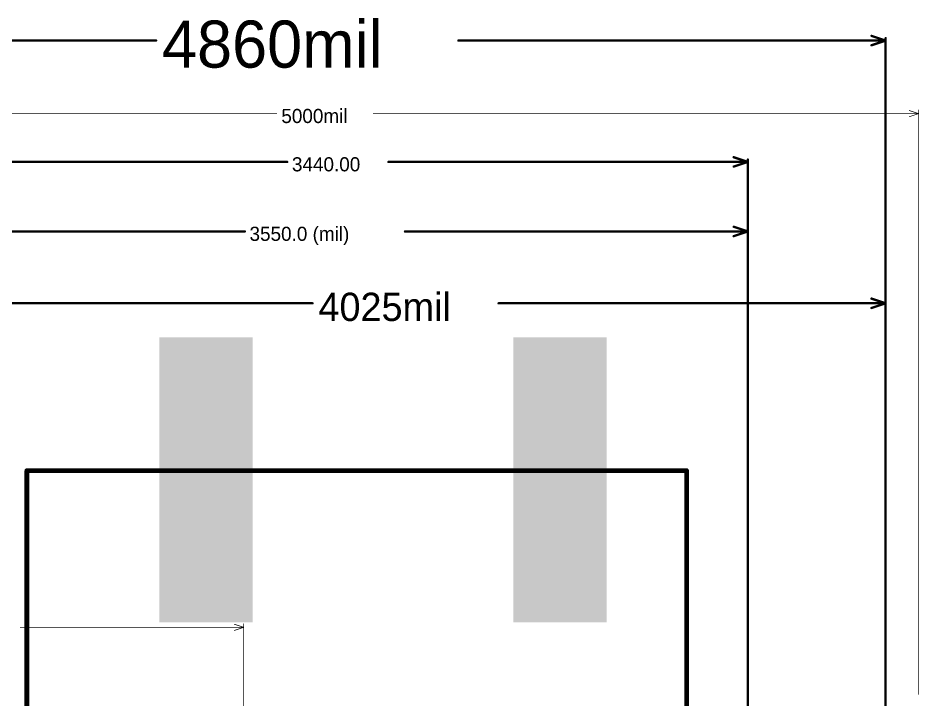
# Model space of a CAD drawing. Header units: millimetres. Extents: x 5.97 to 14.78, y 3.86 to 11.35.
# Drawn here: x 9.043 to 12.867, y 8.457 to 11.351 of the extents above; entities that cross this region are included whole.
import ezdxf

# ---------------------------------------------------------------- set-up
doc = ezdxf.new("R2010")
doc.units = ezdxf.units.MM
doc.header["$MEASUREMENT"] = 0
doc.layers.add('Mechanical2', color=216, linetype='Continuous')
doc.layers.add('Mechanical4', color=56, linetype='Continuous')

msp = doc.modelspace()

# ---------------------------------------------------------------- linework, layer by layer
at = {"layer": 'Mechanical2', "const_width": 0.01}
for points in [[(7.865, 11.255), (9.6285, 11.255)], [(10.9115, 11.255), (12.725, 11.255)], [(12.665, 11.275), (12.725, 11.255)], [(12.665, 11.235), (12.725, 11.255)], [(12.725, 8.18), (12.725, 11.265)], [(8.7, 10.14), (10.2926, 10.14)], [(11.0824, 10.14), (12.725, 10.14)], [(12.665, 10.16), (12.725, 10.14)], [(12.665, 10.12), (12.725, 10.14)], [(12.725, 8.18), (12.725, 10.15)]]:
    msp.add_lwpolyline(points, dxfattribs=at)
at = {"layer": 'Mechanical2', "const_width": 0.005}
for points in [[(9.626, 11.255, 1), (9.631, 11.255, 1)], [(10.909, 11.255, 1), (10.914, 11.255, 1)], [(12.6625, 11.275, 1), (12.6675, 11.275, 1)], [(12.7225, 11.265, 1), (12.7275, 11.265, 1)], [(12.7225, 11.255, 1), (12.7275, 11.255, 1)], [(12.7225, 11.255, 1), (12.7275, 11.255, 1)], [(12.7225, 11.255, 1), (12.7275, 11.255, 1)], [(12.6625, 11.235, 1), (12.6675, 11.235, 1)], [(10.2901, 10.14, 1), (10.2951, 10.14, 1)], [(11.0799, 10.14, 1), (11.0849, 10.14, 1)], [(12.6625, 10.16, 1), (12.6675, 10.16, 1)], [(12.7225, 10.15, 1), (12.7275, 10.15, 1)], [(12.7225, 10.14, 1), (12.7275, 10.14, 1)], [(12.7225, 10.14, 1), (12.7275, 10.14, 1)], [(12.7225, 10.14, 1), (12.7275, 10.14, 1)], [(12.6625, 10.12, 1), (12.6675, 10.12, 1)]]:
    msp.add_lwpolyline(points, format="xyb", close=True, dxfattribs=at)
at = {"layer": 'Mechanical2'}
for points in [[(9.643, 8.7861), (10.038, 8.7861), (9.643, 9.5761), (10.038, 9.5761)], [(11.1454, 8.7861), (11.5404, 8.7861), (11.1454, 9.5761), (11.5404, 9.5761)]]:
    msp.add_solid(points, dxfattribs=at)
at = {"layer": 'Mechanical4'}
for points, const_width in [([(7.865, 10.945), (10.1401, 10.945)], 0.003), ([(10.5499, 10.945), (12.865, 10.945)], 0.003), ([(12.825, 10.9583), (12.865, 10.945)], 0.003), ([(12.825, 10.9317), (12.865, 10.945)], 0.003), ([(12.865, 8.48), (12.865, 10.96)], 0.003), ([(12.08, 10.76), (12.14, 10.74)], 0.01), ([(12.14, 7.635), (12.14, 10.75)], 0.01), ([(8.7, 10.74), (10.1851, 10.74)], 0.01), ([(10.6149, 10.74), (12.14, 10.74)], 0.01), ([(12.08, 10.72), (12.14, 10.74)], 0.01), ([(8.59, 10.445), (10.0051, 10.445)], 0.01), ([(10.6849, 10.445), (12.14, 10.445)], 0.01), ([(12.08, 10.465), (12.14, 10.445)], 0.01), ([(12.08, 10.425), (12.14, 10.445)], 0.01), ([(12.14, 7.72), (12.14, 10.455)], 0.01), ([(9.08, 4.43), (9.08, 9.43)], 0.02), ([(9.08, 9.43), (11.88, 9.43)], 0.02), ([(11.88, 4.43), (11.88, 9.43)], 0.02), ([(9.0525, 8.765), (10, 8.765)], 0.003), ([(9.96, 8.7783), (10, 8.765)], 0.003), ([(9.96, 8.7517), (10, 8.765)], 0.003), ([(10, 6.93), (10, 8.78)], 0.003)]:
    msp.add_lwpolyline(points, dxfattribs=dict(at, const_width=const_width))
for points, const_width in [([(10.1393, 10.945, 1), (10.1408, 10.945, 1)], 0.0015), ([(10.5492, 10.945, 1), (10.5507, 10.945, 1)], 0.0015), ([(12.8242, 10.9583, 1), (12.8257, 10.9583, 1)], 0.0015), ([(12.8643, 10.96, 1), (12.8658, 10.96, 1)], 0.0015), ([(12.8643, 10.945, 1), (12.8658, 10.945, 1)], 0.0015), ([(12.8643, 10.945, 1), (12.8658, 10.945, 1)], 0.0015), ([(12.8643, 10.945, 1), (12.8658, 10.945, 1)], 0.0015), ([(12.8242, 10.9317, 1), (12.8257, 10.9317, 1)], 0.0015), ([(12.0775, 10.76, 1), (12.0825, 10.76, 1)], 0.005), ([(12.1375, 10.75, 1), (12.1425, 10.75, 1)], 0.005), ([(10.1826, 10.74, 1), (10.1876, 10.74, 1)], 0.005), ([(10.6124, 10.74, 1), (10.6174, 10.74, 1)], 0.005), ([(12.0775, 10.72, 1), (12.0825, 10.72, 1)], 0.005), ([(12.1375, 10.74, 1), (12.1425, 10.74, 1)], 0.005), ([(12.1375, 10.74, 1), (12.1425, 10.74, 1)], 0.005), ([(12.1375, 10.74, 1), (12.1425, 10.74, 1)], 0.005), ([(10.0026, 10.445, 1), (10.0076, 10.445, 1)], 0.005), ([(10.6824, 10.445, 1), (10.6874, 10.445, 1)], 0.005), ([(12.0775, 10.465, 1), (12.0825, 10.465, 1)], 0.005), ([(12.1375, 10.455, 1), (12.1425, 10.455, 1)], 0.005), ([(12.1375, 10.445, 1), (12.1425, 10.445, 1)], 0.005), ([(12.1375, 10.445, 1), (12.1425, 10.445, 1)], 0.005), ([(12.1375, 10.445, 1), (12.1425, 10.445, 1)], 0.005), ([(12.0775, 10.425, 1), (12.0825, 10.425, 1)], 0.005), ([(9.075, 9.43, 1), (9.085, 9.43, 1)], 0.01), ([(9.075, 9.43, 1), (9.085, 9.43, 1)], 0.01), ([(11.875, 9.43, 1), (11.885, 9.43, 1)], 0.01), ([(11.875, 9.43, 1), (11.885, 9.43, 1)], 0.01), ([(9.0517, 8.765, 1), (9.0532, 8.765, 1)], 0.0015), ([(9.9593, 8.7783, 1), (9.9608, 8.7783, 1)], 0.0015), ([(9.9992, 8.78, 1), (10.0008, 8.78, 1)], 0.0015), ([(9.9992, 8.765, 1), (10.0008, 8.765, 1)], 0.0015), ([(9.9992, 8.765, 1), (10.0008, 8.765, 1)], 0.0015), ([(9.9992, 8.765, 1), (10.0008, 8.765, 1)], 0.0015), ([(9.9593, 8.7517, 1), (9.9608, 8.7517, 1)], 0.0015), ([(12.8643, 8.48, 1), (12.8658, 8.48, 1)], 0.0015)]:
    msp.add_lwpolyline(points, format="xyb", close=True, dxfattribs=dict(at, const_width=const_width))
for points in [[(9.643, 9.5761), (10.038, 9.5761), (9.643, 9.9961), (10.038, 9.9961)], [(11.1454, 9.5761), (11.5404, 9.5761), (11.1454, 9.9961), (11.5404, 9.9961)]]:
    msp.add_solid(points, dxfattribs=at)

# ---------------------------------------------------------------- texts
at = {"layer": 'Mechanical2'}
for s, height, p in [('4860mil', 0.2, (9.6535, 11.14)), ('4025mil', 0.12, (10.3176, 10.065))]:
    msp.add_text(s, height=height, rotation=-360, dxfattribs=at).set_placement(p)
at = {"layer": 'Mechanical4'}
for s, p in [('5000mil', (10.1601, 10.905)), ('3440.00', (10.2051, 10.7)), ('3550.0 (mil)', (10.0251, 10.405))]:
    msp.add_text(s, height=0.06, rotation=-360, dxfattribs=at).set_placement(p)

doc.saveas('drawing.dxf')
